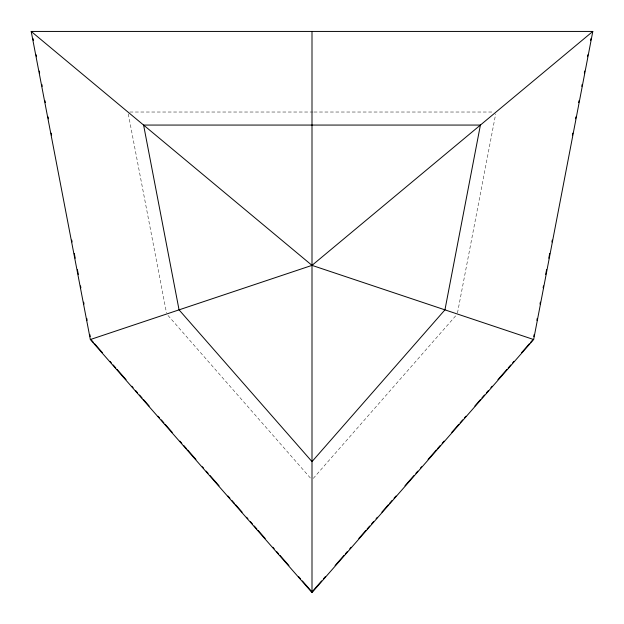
<?xml version="1.0" encoding="UTF-8"?>
<svg xmlns="http://www.w3.org/2000/svg" width="624" height="624" viewBox="0 0 624 624"><rect width="100%" height="100%" fill="white"/><g stroke="black" fill="none" stroke-linecap="round" stroke-linejoin="round"><path stroke-width="0.47" stroke-dasharray="3.12 2.34" d="M457.486 313.03L495.706 113.935M313.279 478.397L456.019 315.455M129.878 112.024L312.975 112.024M313.95 112.024L494.122 112.024M167.981 315.455L311.36 479.123M128.294 113.935L166.514 313.03"/><path stroke-width="0.94" d="M533.762 336.523L534.128 334.612M536.882 320.291L537.248 318.38M539.994 304.06L540.361 302.149M543.114 287.82L543.481 285.917M545.68 274.451L546.593 269.677M548.792 258.219L549.713 253.445M551.912 241.987L552.279 240.076M572.442 135.034L572.809 133.123M575.554 118.802L575.921 116.891M578.674 102.562L579.041 100.659M581.794 86.33L582.161 84.419M584.36 72.961L584.727 71.05M587.473 56.729L587.839 54.818M590.593 40.498L590.959 38.587M533.653 339.534L592.8 31.434L31.2 31.434L90.347 339.534L312 592.566L533.653 339.534L312 265.372L31.2 31.434M321.617 580.936L312 591.911L302.383 580.936M323.544 578.737L325.463 576.545M335.08 565.562L344.058 555.313M345.345 553.855L347.264 551.655M349.83 548.73L351.109 547.264M358.808 538.481L365.859 530.431M367.146 528.965L369.704 526.04M371.631 523.84L373.558 521.648M376.116 518.716L377.403 517.257M381.888 512.132L388.3 504.808M389.587 503.35L392.153 500.417M394.072 498.225L395.998 496.025M404.976 485.784L413.954 475.535M415.873 473.335L417.799 471.143M420.365 468.211L421.645 466.752M428.056 459.428L436.394 449.912M437.674 448.453L440.24 445.52M442.166 443.329L444.085 441.129M451.784 432.346L458.835 424.297M460.114 422.83L462.68 419.905M464.607 417.706L465.886 416.247M474.864 405.998L480.636 399.407M481.915 397.948L484.481 395.015M486.408 392.824L488.327 390.624M490.893 387.699L492.172 386.233M497.944 379.649L506.922 369.4M508.209 367.934L510.767 365.009M512.694 362.809L513.973 361.351M521.672 352.568L529.363 343.785M530.65 342.319L532.568 340.119M592.8 31.434L312 265.372L90.347 339.534M91.432 340.119L93.35 342.319M94.637 343.785L102.328 352.568M110.027 361.351L111.306 362.809M113.233 365.009L115.791 367.934M117.078 369.4L126.056 379.649M131.828 386.233L133.107 387.699M135.673 390.624L137.592 392.824M139.519 395.015L142.085 397.948M143.364 399.407L149.136 405.998M158.114 416.247L159.393 417.706M161.32 419.905L163.886 422.83M165.165 424.297L172.216 432.346M179.915 441.129L181.834 443.329M183.76 445.52L186.326 448.453M187.606 449.912L195.944 459.428M202.355 466.752L203.635 468.211M206.201 471.143L208.127 473.335M210.046 475.535L219.024 485.784M228.002 496.025L229.928 498.225M231.847 500.417L234.413 503.35M235.7 504.808L242.112 512.132M246.597 517.257L247.884 518.716M250.442 521.648L252.369 523.84M254.296 526.04L256.854 528.965M258.141 530.431L265.192 538.481M272.891 547.264L274.17 548.73M276.736 551.655L278.655 553.855M279.942 555.313L288.92 565.562M298.537 576.545L300.456 578.737M33.041 38.587L33.407 40.498M36.161 54.818L36.527 56.729M39.273 71.05L39.64 72.961M41.839 84.419L42.206 86.33M44.959 100.659L45.326 102.562M48.079 116.891L48.446 118.802M51.191 133.123L51.558 135.034M71.721 240.076L72.088 241.987M74.287 253.445L75.208 258.219M77.407 269.677L78.32 274.451M80.519 285.917L80.886 287.82M83.639 302.149L84.006 304.06M86.752 318.38L87.118 320.291M89.872 334.612L90.238 336.523M312 31.434L312 592.566M480.41 125.065L444.943 309.855L312 461.612L179.057 309.855L143.59 125.065L480.41 125.065"/></g></svg>
